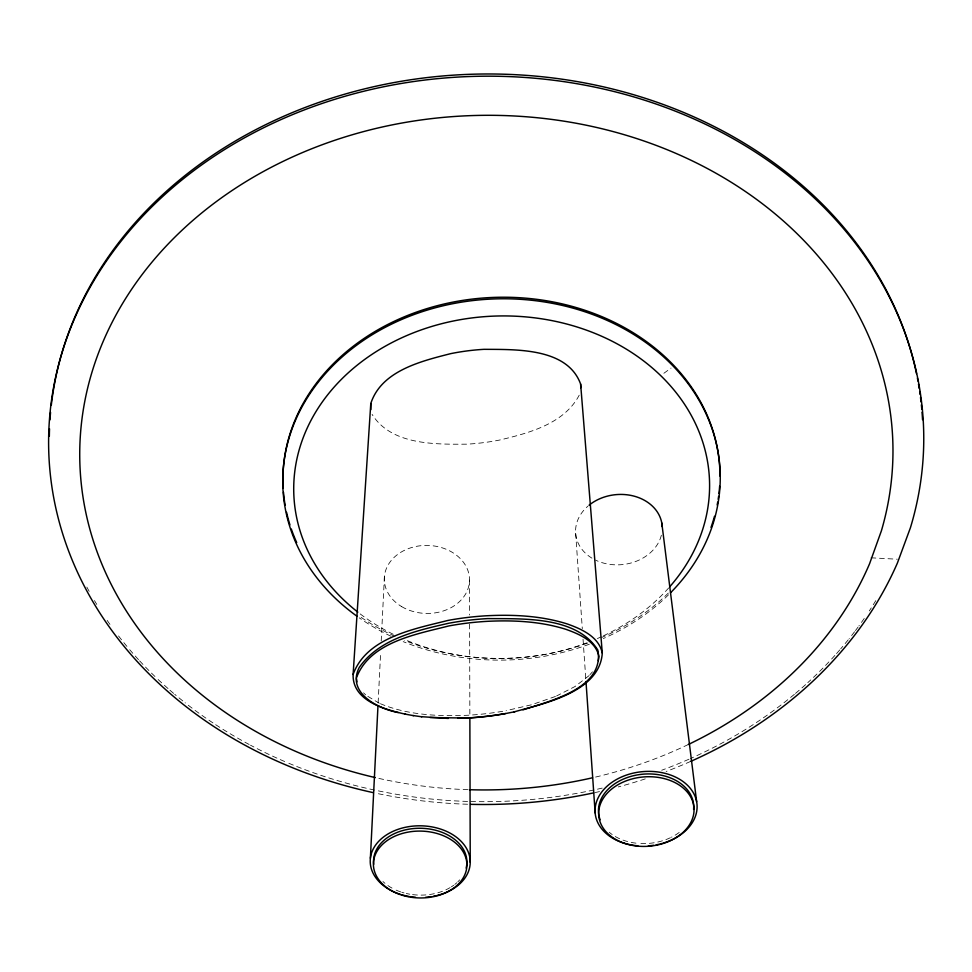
<?xml version="1.0" encoding="UTF-8"?>
<svg xmlns="http://www.w3.org/2000/svg" width="972" height="972" viewBox="0 0 972 972"><rect width="100%" height="100%" fill="white"/><g stroke="black" fill="none" stroke-linecap="round" stroke-linejoin="round"><path stroke-width="0.73" stroke-dasharray="4.86 3.65" d="M378.132 702.805L380.611 653.014M381.218 640.937L384.45 576.056M579.203 395.191C564.052 423.95 528.671 433.148 499.341 440.097A214.593 191.241 1.5 0 1 467.034 444.168C434.763 444.374 391.4 445.14 372.082 414.376M589.968 674.641L592.483 671.834M589.129 675.589L574.999 686.536L556.616 695.94M663.876 373.272L671.032 368.084M555.437 696.462L531.587 704.761L506.12 710.666M870.997 557.807L897.326 559.216M380.429 703.728C407.693 715.076 437.947 716.461 467.095 715.283A253.291 206.829 0.7 0 0 504.808 710.921M379.274 703.254L366.626 695.624M363.528 692.829L365.654 694.883M575.667 533.507L582.301 628.665M583.042 639.248L585.776 678.517M469.512 580.09L469.61 614.984M469.622 624.097L469.853 715.137M690.667 761.404A437.594 364.136 -0.8 0 1 666.16 771.489M645.262 778.888A437.594 364.136 -0.8 0 1 618.277 786.931M599.517 791.573A437.594 364.136 -0.8 0 1 595.168 792.544M467.605 804.245A437.594 364.136 -0.8 0 1 375.885 793.213M875.784 600.647A436.829 363.832 -0.8 0 1 869.32 610.902M864.23 618.447A436.829 363.832 -0.8 0 1 858.944 625.871M858.082 627.049A436.829 363.832 -0.8 0 1 855.457 630.561M854.57 631.727A436.829 363.832 -0.8 0 1 849.163 638.653M848.24 639.795A436.829 363.832 -0.8 0 1 840.719 648.822M839.759 649.928A436.829 363.832 -0.8 0 1 835.871 654.338M834.887 655.432A436.829 363.832 -0.8 0 1 829.906 660.851M828.897 661.92A436.829 363.832 -0.8 0 1 807.793 682.636M805.594 684.628A436.829 363.832 -0.8 0 1 795.497 693.388M794.355 694.348A436.829 363.832 -0.8 0 1 690.314 758.61M688.978 759.205A436.829 363.832 -0.8 0 1 661.713 770.237M602.203 788.098A436.829 363.832 -0.8 0 1 469.087 801.475M467.593 801.426A436.829 363.832 -0.8 0 1 376.03 790.394M374.572 790.078A436.829 363.832 -0.8 0 1 286.047 762.109M284.699 761.538A436.829 363.832 -0.8 0 1 250.484 745.196M249.148 744.479A436.829 363.832 -0.8 0 1 215.468 724.553M212.965 722.913A436.829 363.832 -0.8 0 1 185.117 702.78M182.797 700.933A436.829 363.832 -0.8 0 1 174.753 694.336M173.624 693.376A436.829 363.832 -0.8 0 1 169.128 689.5M168.01 688.516A436.829 363.832 -0.8 0 1 157.087 678.529M154.961 676.5A436.829 363.832 -0.8 0 1 139.494 660.705M138.498 659.624A436.829 363.832 -0.8 0 1 129.75 649.733M126.919 646.38A436.829 363.832 -0.8 0 1 116.883 633.793M109.958 624.376A436.829 363.832 -0.8 0 1 105.802 618.399M96.775 604.414A436.829 363.832 -0.8 0 1 94.43 600.526M89.169 591.353A436.829 363.832 -0.8 0 1 86.301 586.043M688.346 744.491A406.636 337.308 -0.8 0 1 594.001 777.43M467.982 789.677A406.636 337.308 -0.8 0 1 376.772 777.94M459.683 879.854A46.68 33.425 1 0 1 457.861 881.762M456.889 882.673A46.68 33.425 1 0 1 454.799 884.423M453.693 885.249A46.68 33.425 1 0 1 451.373 886.841M450.158 887.582A46.68 33.425 1 0 1 410.949 894.374M409.771 894.179A46.68 33.425 1 0 1 406.284 893.475M404 892.904A46.68 33.425 1 0 1 401.752 892.235M400.658 891.883A46.68 33.425 1 0 1 393.332 888.797M392.032 888.104A46.68 33.425 1 0 1 386.054 884.192M384.973 883.317A46.68 33.425 1 0 1 382.944 881.507M661.361 535.232A43.424 35.126 -5.9 0 1 595.581 560.127M591.924 558.147A43.424 35.126 -5.9 0 1 587.951 506.12M679.185 832.469A47.701 34.725 -4.8 0 1 671.433 837.22M670.388 837.73A47.701 34.725 -4.8 0 1 638.397 843.404M635.98 843.161A47.701 34.725 -4.8 0 1 609.177 832.214M668.675 587.951A207.972 171.291 -1.4 0 1 602.555 636.21M601.267 636.806A207.972 171.291 -1.4 0 1 597.367 638.555M586.748 642.857A207.972 171.291 -1.4 0 1 405.3 639.807M393.247 634.291A207.972 171.291 -1.4 0 1 360.175 613.915M668.299 593.09A218.542 180.561 -1.4 0 1 601.765 637.438M587.805 643.002A218.542 180.561 -1.4 0 1 404.619 640.463M395.033 636.381A218.542 180.561 -1.4 0 1 359.397 616.163M668.505 594.803A218.785 180.646 -1.4 0 1 603.272 638.555M589.348 644.205A218.785 180.646 -1.4 0 1 403.173 641.629M390.926 636.223A218.785 180.646 -1.4 0 1 359.288 617.876M401.582 606.564A42.622 34.008 1.4 0 0 469.245 583.637A42.622 34.008 1.4 0 0 409.868 548.099A42.622 34.008 1.4 0 0 401.582 606.564"/><path stroke-width="1.46" d="M370.381 858.215L377.974 705.818M514.042 711.893C544.247 703.436 599.639 692.1 602.288 653.148L580.624 384.062C567.32 347.624 515.925 349.568 484.02 349.325A196.696 160.757 -1.2 0 0 450.716 353.638C421.07 361.183 381.316 370.806 370.782 403.55L353.115 674.483C352.253 701.043 385.034 709.548 405.676 714.25M370.782 403.55L370.854 409.649M598.315 660.705L598.849 657.096M353.115 674.483C366.42 637.425 414.291 628.957 447.922 620.44A231.834 170.805 -1.1 0 1 487.567 615.713C514.261 614.45 541.501 615.835 567.138 623.915C581.426 628.933 598.934 636.672 602.288 653.148M356.517 677.63C369.895 642.103 416.247 634.266 448.748 625.956A228.736 168.326 -1.1 0 1 487.835 621.302C513.981 620.075 540.675 621.4 565.801 629.285C579.093 633.999 595.642 640.949 598.91 656.294M523.009 709.839C549.702 701.091 604.851 688.285 597.841 650.11C576.59 615.969 522.924 618.933 487.798 618.593A228.396 168.253 -1.1 0 0 448.785 623.234C416.709 630.549 379.08 638.811 359.203 667.533C346.397 692.781 378.011 708.807 398.253 712.561M514.881 711.723L504.869 713.691A253.716 206.987 0.7 0 1 467.095 718.053L430.098 717.543M457.8 718.308L467.338 717.956A257.118 209.976 0.7 0 0 505.574 713.533M448.384 718.454L421.35 716.68M412.93 715.526L421.787 716.801M404.899 714.068L413.525 715.659M356.481 678.444L356.955 681.919M661.798 522.997L696.645 801.669M585.982 681.53L595.156 812.944M580.624 384.062L580.806 387.731M469.865 718.162L470.229 862.31M372.981 792.581A437.594 364.136 -0.8 0 1 62.973 349.604A437.594 364.136 -0.8 0 1 595.423 87.249A437.594 364.136 -0.8 0 1 910.412 527.772L897.363 563.14A437.594 364.136 -0.8 0 1 690.667 761.404M593.722 792.86A437.594 364.136 -0.8 0 1 470.594 804.33M49.341 436.209A436.829 363.832 -0.8 0 1 49.523 428.798M49.973 419.868A436.829 363.832 -0.8 0 1 50.556 412.42M51.322 404.972A436.829 363.832 -0.8 0 1 469.427 74.322A436.829 363.832 -0.8 0 1 916.511 373.673M917.41 378.12A436.829 363.832 -0.8 0 1 917.969 381.085M918.491 384.062A436.829 363.832 -0.8 0 1 919.233 388.521M919.682 391.485A436.829 363.832 -0.8 0 1 920.107 394.462M920.508 397.439A436.829 363.832 -0.8 0 1 921.043 401.898M921.371 404.862A436.829 363.832 -0.8 0 1 921.796 409.321M922.039 412.274A436.829 363.832 -0.8 0 1 922.525 419.685M375.313 777.6A406.636 337.308 -0.8 0 1 93.822 366.286A406.636 337.308 -0.8 0 1 587.562 125.485A406.636 337.308 -0.8 0 1 881.41 530.773L869.588 563.699A406.636 337.308 -0.8 0 1 688.346 744.491M592.531 777.77A406.636 337.308 -0.8 0 1 469.488 789.714M400.452 894.362A50.022 35.818 1 0 1 381.34 838.775A50.022 35.818 1 0 1 461.032 841.242A50.022 35.818 1 0 1 436.999 895.491M435.784 895.783A50.022 35.818 1 0 1 433.305 896.293M430.803 896.706A50.022 35.818 1 0 1 425.712 897.265M415.396 897.229A50.022 35.818 1 0 1 410.293 896.646M409.042 896.439A50.022 35.818 1 0 1 401.643 894.726M373.734 864.302A46.68 33.425 1 0 1 422.358 828.314A46.68 33.425 1 0 1 466.135 868.093M589.032 505.221A43.424 35.126 -5.9 0 1 635.178 496.449A43.424 35.126 -5.9 0 1 662.211 526.654M637.863 845.81A51.115 37.215 -4.8 0 1 601.644 792.131A51.115 37.215 -4.8 0 1 684.932 782.995A51.115 37.215 -4.8 0 1 663.779 842.955M662.539 843.332A51.115 37.215 -4.8 0 1 660.024 844M658.749 844.303A51.115 37.215 -4.8 0 1 656.185 844.838M653.585 845.263A51.115 37.215 -4.8 0 1 648.348 845.847M599.092 816.286A47.701 34.725 -4.8 0 1 643.914 774.101A47.701 34.725 -4.8 0 1 693.583 809.433M600.161 819.797A47.701 34.725 -4.8 0 1 599.396 817.464M357.842 612.117A207.972 171.291 -1.4 0 1 345.218 375.629A207.972 171.291 -1.4 0 1 631.581 352.447A207.972 171.291 -1.4 0 1 669.635 586.869M719.632 486.243A218.542 180.561 -1.4 0 1 718.964 493.472M718.6 496.352A218.542 180.561 -1.4 0 1 718.174 499.231M717.701 502.099A218.542 180.561 -1.4 0 1 717.166 504.954M714.505 516.278A218.542 180.561 -1.4 0 1 710.994 527.395M296.715 542.57A218.542 180.561 -1.4 0 1 291.321 529.035M289.948 524.904A218.542 180.561 -1.4 0 1 286.558 512.293M285.148 505.185A218.542 180.561 -1.4 0 1 283.472 492.233M283.156 487.895A218.542 180.561 -1.4 0 1 496.4 297.323A218.542 180.561 -1.4 0 1 719.973 476.061M356.931 616.199A218.785 180.646 -1.4 0 1 335.668 362.933A218.785 180.646 -1.4 0 1 642.273 340.042A218.785 180.646 -1.4 0 1 670.522 592.786M392.409 891.203A46.753 33.437 1 0 0 466.609 868.628A46.753 33.437 1 0 0 401.436 833.721A46.753 33.437 1 0 0 392.409 891.203M623.83 843.137A47.774 34.737 -4.8 0 0 694.032 808.595A47.774 34.737 -4.8 0 0 621.205 782.995A47.774 34.737 -4.8 0 0 623.83 843.137"/></g></svg>
